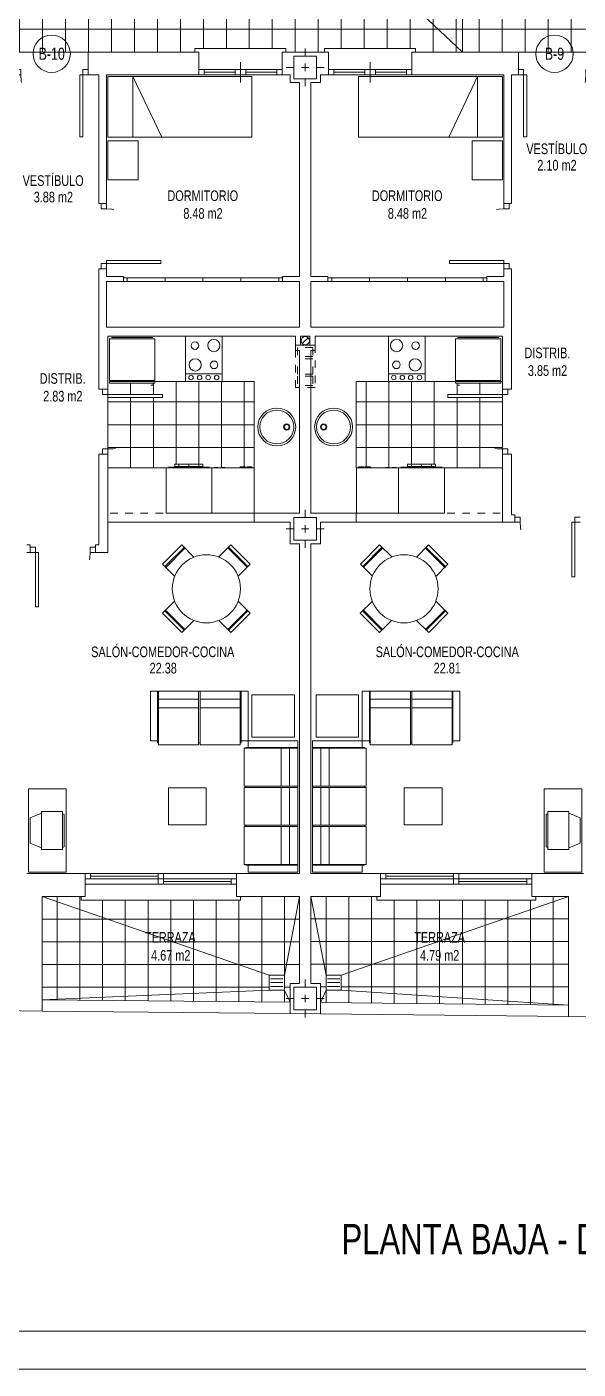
# Model space of a CAD drawing. Header units: millimetres. Extents: x 1426 to 1585, y -58 to 4.
# Drawn here: x 1459.46 to 1466.74, y -57.73 to -40 of the extents above; entities that cross this region are included whole.
import ezdxf
from ezdxf.enums import TextEntityAlignment as Align

# ---------------------------------------------------------------- set-up
doc = ezdxf.new("R2010")
doc.units = ezdxf.units.MM
doc.header["$LTSCALE"] = 0.35
for name, pattern in [('DASHDOT', [1, 0.5, -0.25, 0, -0.25]), ('HIDDEN', [0.375, 0.25, -0.125]), ('PUNTOS', [6.35, 0, -6.35])]:
    doc.linetypes.add(name, pattern=pattern)
doc.layers.get('0').update_dxf_attribs({"color": 5, "lineweight": 0})
for name, color, linetype, lineweight in [('BAJANTES', 9, 'Continuous', 0), ('BARRIDO_PUERTA', 251, 'PUNTOS', 0), ('CARATULA', 7, 'Continuous', 0), ('CARPINTERIA', 4, 'Continuous', 0), ('COCINA', 7, 'Continuous', 0), ('ESCALERAS', 7, 'Continuous', 0), ('FORMATO', 7, 'Continuous', 0), ('GRAFISMOS', 8, 'DASHDOT', 0), ('MUEBLES', 7, 'Continuous', 0), ('MUROS', 1, 'Continuous', 0), ('OCULTO', 11, 'HIDDEN', 0), ('PENDIENTES', 250, 'Continuous', 0), ('PILARES', 7, 'Continuous', 0), ('SANITARIOS', 7, 'Continuous', 0), ('SOLERIA', 251, 'Continuous', 0), ('SUMIDEROS', 8, 'Continuous', 0), ('SUPERFICIES', 2, 'Continuous', 0), ('TEXTOS', 3, 'Continuous', 0)]:
    doc.layers.add(name, color=color, linetype=linetype, lineweight=lineweight)
doc.styles.add('SWIS721 Lt', font='swisscl.ttf')

# ---------------------------------------------------------------- blocks, each defined once
blk = doc.blocks.new('SHUNT 56x21 OCULTO')
at = {"layer": 'OCULTO'}
for p, q in [((0, 0.26), (0, 0)), ((0.56, 0.26), (0, 0.26)), ((0.15, 0.23), (0.03, 0.23)), ((0.03, 0.23), (0.03, 0.03)), ((0.15, 0.23), (0.15, 0.03)), ((0.18, 0.23), (0.18, 0.03)), ((0.18, 0.23), (0.38, 0.23)), ((0.38, 0.23), (0.38, 0.03)), ((0.53, 0.23), (0.41, 0.23)), ((0.41, 0.23), (0.41, 0.03)), ((0.53, 0.23), (0.53, 0.03)), ((0.56, 0.26), (0.56, 0)), ((0, 0), (0.56, 0)), ((0.15, 0.03), (0.03, 0.03)), ((0.18, 0.03), (0.38, 0.03)), ((0.53, 0.03), (0.41, 0.03))]:
    blk.add_line(p, q, dxfattribs=at)
blk = doc.blocks.new('PILAR 30x30')
at = {"layer": 'GRAFISMOS', "ltscale": 0.5}
for p, q in [((0, 0.25), (0, -0.25)), ((0.25, 0), (-0.25, 0))]:
    blk.add_line(p, q, dxfattribs=at)
at = {"layer": 'PILARES'}
blk.add_lwpolyline([(0.15, -0.15), (0.15, 0.15), (-0.15, 0.15), (-0.15, -0.15)], close=True, dxfattribs=at)
blk = doc.blocks.new('C LAVAVAJILLAS')
at = {"layer": 'SANITARIOS'}
for p, q in [((-0.278, -0.6), (-0.278, 0)), ((-0.278, 0), (0.278, 0)), ((0.278, -0.6), (0.278, 0)), ((0.278, -0.6), (-0.278, -0.6)), ((-0.248, -0.605), (-0.196, -0.605)), ((-0.159, -0.605), (-0.107, -0.605)), ((0.093, -0.605), (0.161, -0.605)), ((0.093, -0.615), (0.093, -0.605)), ((0.161, -0.615), (0.093, -0.615)), ((0.161, -0.615), (0.161, -0.605)), ((0.249, -0.605), (0.182, -0.605)), ((0.182, -0.615), (0.182, -0.605)), ((0.182, -0.615), (0.249, -0.615)), ((0.249, -0.615), (0.249, -0.605))]:
    blk.add_line(p, q, dxfattribs=at)
blk = doc.blocks.new('C LAVADORA')
at = {"layer": 'SANITARIOS'}
for p, q in [((-0.303, 0), (-0.303, -0.6)), ((-0.303, 0), (0.303, 0)), ((0.303, 0), (0.303, -0.6)), ((0.303, -0.6), (-0.303, -0.6)), ((0.272, -0.61), (-0.272, -0.61)), ((-0.187, -0.618), (0.184, -0.618)), ((-0.187, -0.648), (-0.187, -0.618)), ((0.184, -0.648), (-0.187, -0.648)), ((-0.134, -0.618), (-0.134, -0.648)), ((0, -0.618), (0, -0.648)), ((0.131, -0.648), (0.131, -0.618)), ((0.184, -0.618), (0.184, -0.648))]:
    blk.add_line(p, q, dxfattribs=at)
blk.add_lwpolyline([(0.184, -0.648), (-0.187, -0.648), (-0.187, -0.618), (0.184, -0.618), (0.184, -0.648)], dxfattribs=at)
blk = doc.blocks.new('C FRIGORIFICO')
at = {"layer": 'COCINA'}
for p, q in [((0.62, -0.036), (0.02, -0.036)), ((0.02, -0.036), (0.02, -0.586)), ((0.592, -0.017), (0.049, -0.017)), ((0.62, -0.586), (0.62, -0.036)), ((0.02, -0.586), (0.62, -0.586)), ((0.62, -0.6), (0.02, -0.6)), ((0.02, -0.6), (0.02, -0.623)), ((0.02, -0.623), (0.62, -0.623)), ((0.597, -0.647), (0.567, -0.647)), ((0.597, -0.623), (0.597, -0.647)), ((0.62, -0.623), (0.62, -0.6))]:
    blk.add_line(p, q, dxfattribs=at)
blk = doc.blocks.new('C FREGADERO1')
at = {"layer": 'SANITARIOS'}
for centre, radius in [((0, -0.3), 0.25), ((0, -0.3), 0.224), ((0, -0.169), 0.0423), ((0, -0.169), 0.0315)]:
    blk.add_circle(centre, radius, dxfattribs=at)
blk = doc.blocks.new('C COCINA')
at = {"layer": 'COCINA'}
blk.add_line((0.242, -0.499), (-0.242, -0.499), dxfattribs=at)
blk.add_lwpolyline([(0.242, -0.6), (-0.242, -0.6), (-0.242, 0), (0.242, 0)], close=True, dxfattribs=at)
for centre, radius in [((-0.117, -0.124), 0.0504), ((0.133, -0.125), 0.0808), ((-0.113, -0.38), 0.0808), ((0.136, -0.379), 0.0504), ((-0.168, -0.547), 0.0297), ((-0.053, -0.547), 0.0297), ((0.058, -0.547), 0.0297), ((0.171, -0.547), 0.0297)]:
    blk.add_circle(centre, radius, dxfattribs=at)
blk = doc.blocks.new('M MESA o90')
at = {"layer": 'MUEBLES'}
for p, q in [((-0.18, 0.412), (-0.18, 0.638)), ((-0.18, 0.638), (0.18, 0.638)), ((-0.18, 0.58), (-0.18, 0.594)), ((-0.18, 0.594), (0.18, 0.594)), ((0.18, 0.58), (-0.18, 0.58)), ((0.18, 0.638), (0.18, 0.412)), ((-0.638, -0.178), (-0.638, 0.182)), ((-0.638, 0.182), (-0.412, 0.182)), ((-0.594, -0.178), (-0.594, 0.182)), ((-0.58, 0.182), (-0.58, -0.178)), ((0.638, 0.182), (0.412, 0.182)), ((0.58, 0.182), (0.58, -0.178)), ((0.594, -0.178), (0.594, 0.182)), ((0.638, -0.178), (0.638, 0.182)), ((-0.412, -0.178), (-0.638, -0.178)), ((-0.58, -0.178), (-0.594, -0.178)), ((0.412, -0.178), (0.638, -0.178)), ((0.58, -0.178), (0.594, -0.178)), ((-0.18, -0.638), (-0.18, -0.412)), ((0.18, -0.412), (0.18, -0.638)), ((-0.18, -0.58), (0.18, -0.58)), ((0.18, -0.594), (-0.18, -0.594)), ((0.18, -0.638), (-0.18, -0.638)), ((0.18, -0.58), (0.18, -0.594))]:
    blk.add_line(p, q, dxfattribs=at)
blk.add_circle((0, 0), 0.45, dxfattribs=at)
blk = doc.blocks.new('A$C7B596D43')
at = {"layer": 'MUEBLES'}
for p, q in [((0, 1.499), (0, 1.9)), ((0.516, 1.9), (0, 1.9)), ((0.516, 1.499), (0.516, 1.9)), ((0.564, 1.499), (0.564, 1.9)), ((1.364, 1.9), (0.564, 1.9)), ((1.364, 0), (1.364, 1.9)), ((0, 1.499), (0.516, 1.499)), ((1.364, 1.57), (0.564, 1.57)), ((0.564, 1.19), (1.364, 1.57)), ((0.564, 1.499), (0.564, 0)), ((0.564, 0), (1.364, 0))]:
    blk.add_line(p, q, dxfattribs=at)
blk = doc.blocks.new('bajante')
at = {"layer": 'BAJANTES'}
blk.add_line((-0.039, -0.039), (0.039, 0.039), dxfattribs=at)
blk.add_circle((0, 0), 0.055, dxfattribs=at)
blk = doc.blocks.new('PSO_012A')
at = {"color": 0, "linetype": 'ByBlock'}
for p, q in [((0.681, 0), (-0.681, 0)), ((-0.681, 0), (-0.681, -0.602)), ((-0.581, -0.625), (-0.581, 0)), ((-0.57, 0), (-0.57, -0.652)), ((-0.01, -0.652), (-0.01, 0)), ((0.01, -0.652), (0.01, 0)), ((0.57, 0), (0.57, -0.652)), ((0.581, 0), (0.581, -0.625)), ((0.681, -0.602), (0.681, 0)), ((-0.57, -0.099), (-0.01, -0.099)), ((0.01, -0.099), (0.57, -0.099)), ((-0.01, -0.202), (-0.57, -0.202)), ((0.01, -0.202), (0.57, -0.202)), ((-0.681, -0.602), (-0.581, -0.602)), ((-0.581, -0.625), (-0.574, -0.625)), ((-0.01, -0.625), (0.01, -0.625)), ((0.581, -0.625), (0.57, -0.625)), ((0.581, -0.602), (0.681, -0.602)), ((-0.57, -0.652), (-0.01, -0.652)), ((0.57, -0.652), (0.01, -0.652))]:
    blk.add_line(p, q, dxfattribs=at)
blk = doc.blocks.new('PSO_013A')
at = {"color": 0, "linetype": 'ByBlock'}
for p, q in [((-0.972, -0.602), (-0.972, 0)), ((-0.972, 0), (0.972, 0)), ((-0.873, 0), (-0.873, -0.602)), ((-0.862, -0.652), (-0.862, 0)), ((-0.301, -0.652), (-0.301, 0)), ((-0.282, -0.652), (-0.282, 0)), ((0.278, 0), (0.278, -0.652)), ((0.297, -0.652), (0.297, 0)), ((0.858, 0), (0.858, -0.652)), ((0.869, -0.602), (0.869, 0)), ((0.972, 0), (0.972, -0.602)), ((-0.301, -0.103), (-0.862, -0.103)), ((0.278, -0.103), (-0.282, -0.103)), ((0.858, -0.103), (0.297, -0.103)), ((-0.862, -0.202), (-0.301, -0.202)), ((-0.282, -0.202), (0.278, -0.202)), ((0.297, -0.202), (0.858, -0.202)), ((-0.873, -0.602), (-0.972, -0.602)), ((-0.873, -0.629), (-0.873, -0.606)), ((-0.873, -0.629), (-0.862, -0.629)), ((-0.282, -0.629), (-0.301, -0.629)), ((0.278, -0.629), (0.297, -0.629)), ((0.854, -0.629), (0.869, -0.629)), ((0.972, -0.602), (0.869, -0.602)), ((0.869, -0.629), (0.869, -0.606)), ((-0.301, -0.652), (-0.862, -0.652)), ((0.278, -0.652), (-0.282, -0.652)), ((0.858, -0.652), (0.297, -0.652))]:
    blk.add_line(p, q, dxfattribs=at)
blk = doc.blocks.new('SUMIDERO')
at = {"layer": 'SUMIDEROS'}
for p, q in [((0.1, 0.1), (-0.1, 0.1)), ((-0.1, -0.1), (-0.1, 0.1)), ((0.081, 0.052), (-0.081, 0.052)), ((0.081, 0), (-0.081, 0)), ((0.1, -0.1), (0.1, 0.1)), ((-0.1, -0.1), (0.1, -0.1)), ((0.081, -0.052), (-0.081, -0.052))]:
    blk.add_line(p, q, dxfattribs=at)
blk = doc.blocks.new('M TV')
at = {"layer": 'MUEBLES'}
for p, q in [((-0.252, -0.172), (-0.252, -0.45)), ((0.252, -0.172), (-0.252, -0.172)), ((-0.23, -0.172), (-0.168, -0.023)), ((0.168, -0.023), (-0.168, -0.023)), ((0.23, -0.172), (0.168, -0.023)), ((0.252, -0.45), (0.252, -0.172)), ((0.252, -0.45), (-0.252, -0.45)), ((0.205, -0.474), (-0.209, -0.474)), ((0.215, -0.45), (0.215, -0.464))]:
    blk.add_line(p, q, dxfattribs=at)
blk.add_lwpolyline([(-0.219, -0.464), (-0.219, -0.45)], dxfattribs=at)
for centre, start, end in [((-0.209, -0.464), 180, 270), ((0.205, -0.464), 270, 0)]:
    blk.add_arc(centre, 0.0101, start, end, dxfattribs=at)
blk = doc.blocks.new('C P072')
at = {"layer": 'BARRIDO_PUERTA'}
blk.add_arc((0.068, -0.001), 0.722, 0.0689, 86.658, dxfattribs=at)
at = {"layer": 'CARPINTERIA'}
for p, q in [((0.07, 0.72), (0.11, 0.72)), ((0.07, 0), (0.07, 0.72)), ((0.11, 0.72), (0.11, 0)), ((0, 0), (0.07, 0)), ((0.11, 0), (0.07, 0)), ((0.07, 0), (0.07, -0.07)), ((0.79, 0), (0.79, -0.07)), ((0.86, 0), (0.79, 0)), ((0.07, -0.07), (0, -0.07)), ((0.79, -0.07), (0.86, -0.07))]:
    blk.add_line(p, q, dxfattribs=at)
blk = doc.blocks.new('C VC200')
at = {"layer": 'CARPINTERIA'}
for p, q in [((2, 0), (0, 0)), ((0.07, 0), (0.07, -0.07)), ((0.965, 0), (0.965, -0.14)), ((1.035, 0), (1.035, -0.14)), ((2, -0.07), (0, -0.07)), ((2, -0.14), (0, -0.14)), ((0.965, -0.035), (0.07, -0.035)), ((1.93, -0.105), (1.035, -0.105)), ((1.93, -0.07), (1.93, -0.14)), ((-0.05, -0.35), (-0.05, -0.3)), ((2.05, -0.35), (-0.05, -0.35)), ((2.05, -0.3), (2.05, -0.35))]:
    blk.add_line(p, q, dxfattribs=at)
blk = doc.blocks.new('C P082')
at = {"layer": 'BARRIDO_PUERTA'}
blk.add_arc((0.07, 0), 0.82, 0, 87.204, dxfattribs=at)
at = {"layer": 'CARPINTERIA'}
for p, q in [((0.07, 0.819), (0.11, 0.819)), ((0.07, 0), (0.07, 0.819)), ((0.11, 0.819), (0.11, 0)), ((0, 0), (0.07, 0)), ((0.11, 0), (0.07, 0)), ((0.07, 0), (0.07, -0.07)), ((0.89, 0), (0.89, -0.07)), ((0.96, 0), (0.89, 0)), ((0.07, -0.07), (0, -0.07)), ((0.89, -0.07), (0.96, -0.07))]:
    blk.add_line(p, q, dxfattribs=at)
blk = doc.blocks.new('ARMARIO 4H')
at = {"layer": 'CARPINTERIA'}
for p, q in [((0, 0.05), (2.1, 0.05)), ((0, 0), (2.1, 0)), ((0.05, 0.05), (0.05, 0)), ((0.55, 0.05), (0.55, 0)), ((1.05, 0.05), (1.05, 0)), ((1.55, 0.05), (1.55, 0)), ((2.05, 0.05), (2.05, 0))]:
    blk.add_line(p, q, dxfattribs=at)
blk = doc.blocks.new('A$C26967853')
at = {"layer": 'CARPINTERIA'}
for p, q in [((1.2, 0.45), (0, 0.45)), ((0, 0.45), (0, 0.4)), ((1.2, 0.4), (1.2, 0.45)), ((0.6, 0.27), (0.6, 0)), ((0.6, 0.17), (0.05, 0.17)), ((0.6, 0.1), (0.05, 0.1)), ((0.12, 0.1), (0.12, 0.17)), ((0.53, 0.135), (0.12, 0.135)), ((0.53, 0.1), (0.53, 0.17)), ((1.15, 0.17), (0.6, 0.17)), ((1.15, 0.1), (0.6, 0.1)), ((0.67, 0.1), (0.67, 0.17)), ((1.08, 0.135), (0.67, 0.135)), ((1.08, 0.1), (1.08, 0.17))]:
    blk.add_line(p, q, dxfattribs=at)

msp = doc.modelspace()

# ---------------------------------------------------------------- hatches: boundary and pattern name
at = {"layer": 'SOLERIA'}
h = msp.add_hatch(dxfattribs=at)
h.set_pattern_fill('ANSI37', color=256, scale=2.4267, angle=45, style=0)
h.set_pattern_definition([(90, (1449.35593, -40.63548), (-0.3033375, 6e-17), []), (180, (1449.35593, -40.63548), (-6e-17, -0.3033375), [])])
h.paths.add_polyline_path([(1434.543, -39.135), (1439.912, -39.135), (1439.912, -38.585), (1440.312, -38.585), (1440.312, -36.485), (1443.912, -36.485), (1443.912, -37.945), (1445.962, -37.945), (1445.962, -36.085), (1447.612, -36.085), (1447.612, -36.485), (1453.419, -36.485), (1453.419, -36.085), (1453.589, -36.085), (1453.589, -36.575), (1453.629, -36.575), (1453.629, -36.085), (1454.799, -36.085), (1454.799, -36.575), (1454.839, -36.575), (1454.839, -36.085), (1455.689, -36.085), (1455.689, -36.485), (1457.963, -36.485), (1457.963, -38.585), (1459.513, -38.585), (1459.513, -39.045), (1460.613, -39.045), (1460.613, -36.485), (1464.213, -36.485), (1464.213, -38.585), (1464.613, -38.585), (1464.613, -39.135), (1468.525, -39.135), (1468.525, -40.335), (1468.285, -40.335), (1468.285, -40.285), (1467.385, -40.285), (1467.385, -40.335), (1464.593, -40.335), (1464.593, -40.285), (1463.393, -40.285), (1463.393, -40.335), (1462.882, -40.335), (1462.882, -40.285), (1461.682, -40.285), (1461.682, -40.335), (1457.536, -40.335), (1457.536, -40.285), (1456.336, -40.285), (1456.336, -40.335), (1453.718, -40.335), (1453.718, -40.285), (1452.518, -40.285), (1452.518, -40.335), (1452.007, -40.335), (1452.007, -40.285), (1450.807, -40.285), (1450.807, -40.335), (1450.212, -40.335), (1450.212, -40.565), (1450.142, -40.565), (1450.142, -40.635), (1448.57, -40.635), (1448.57, -40.565), (1448.5, -40.565), (1448.5, -40.335), (1448.188, -40.335), (1448.188, -40.285), (1446.988, -40.285), (1446.988, -40.335), (1442.842, -40.335), (1442.842, -40.285), (1441.642, -40.285), (1441.642, -40.335), (1441.132, -40.335), (1441.132, -40.285), (1439.932, -40.285), (1439.932, -40.335), (1437.14, -40.335), (1437.14, -40.285), (1436.24, -40.285), (1436.24, -40.335), (1434.543, -40.335)])
h.paths.add_polyline_path([(1448.562, -37.135), (1455.963, -37.135), (1455.963, -38.685), (1448.562, -38.685)], flags=16)
h.paths.add_polyline_path([(1441.212, -37.135), (1442.912, -37.135), (1442.912, -38.535), (1441.212, -38.535)], flags=16)
h.paths.add_polyline_path([(1461.613, -37.135), (1463.313, -37.135), (1463.313, -38.535), (1461.613, -38.535)], flags=16)
h = msp.add_hatch(dxfattribs=at)
h.set_pattern_fill('ANSI37', color=256, scale=2.4, angle=45, style=0)
h.set_pattern_definition([(90, (1460.53307, -45.25464), (-0.3, 6e-17), []), (180, (1460.53307, -45.25464), (-6e-17, -0.3), [])])
h.paths.add_polyline_path([(1462.462, -44.685), (1461.153, -44.685), (1461.153, -44.708), (1460.553, -44.708), (1460.553, -44.685), (1460.533, -44.685), (1460.533, -44.785), (1460.533, -44.785), (1460.533, -44.855), (1461.253, -44.855), (1461.253, -44.895, -0.396883), (1460.533, -45.575), (1460.533, -45.645), (1460.533, -45.645), (1460.533, -45.824), (1462.462, -45.824)])
h.paths.add_polyline_path([(1461.787, -45.776), (1461.787, -45.806), (1461.416, -45.806), (1461.416, -45.776)], flags=16)
h.paths.add_polyline_path([(1462.277, -45.809), (1462.344, -45.809), (1462.344, -45.818), (1462.277, -45.818)], flags=16)
h.paths.add_polyline_path([(1462.366, -45.809), (1462.433, -45.809), (1462.433, -45.818), (1462.366, -45.818)], flags=16)
h.paths.add_polyline_path([(1461.253, -44.895), (1460.533, -44.895), (1460.533, -45.575, 0.396883)], flags=17)
h = msp.add_hatch(dxfattribs=at)
h.set_pattern_fill('ANSI37', color=256, scale=2.4, angle=45, style=0)
h.set_pattern_definition([(90, (1465.74146, -45.25464), (0.3, 6e-17), []), (7e-15, (1465.74146, -45.25464), (6e-17, -0.3), [])])
h.paths.add_polyline_path([(1463.812, -44.685), (1465.122, -44.685), (1465.122, -44.708), (1465.722, -44.708), (1465.722, -44.685), (1465.741, -44.685), (1465.741, -44.785), (1465.741, -44.785), (1465.741, -44.855), (1465.021, -44.855), (1465.021, -44.895, 0.396883), (1465.741, -45.575), (1465.741, -45.645), (1465.741, -45.645), (1465.741, -45.824), (1463.812, -45.824)])
h.paths.add_polyline_path([(1464.488, -45.776), (1464.488, -45.806), (1464.858, -45.806), (1464.858, -45.776)], flags=16)
h.paths.add_polyline_path([(1463.998, -45.809), (1463.93, -45.809), (1463.93, -45.818), (1463.998, -45.818)], flags=16)
h.paths.add_polyline_path([(1463.909, -45.809), (1463.842, -45.809), (1463.842, -45.818), (1463.909, -45.818)], flags=16)
h.paths.add_polyline_path([(1465.021, -44.895), (1465.741, -44.895), (1465.741, -45.575, -0.396883)], flags=17)
at = {"layer": 'SOLERIA', "linetype": 'Continuous'}
h = msp.add_hatch(dxfattribs=at)
h.set_pattern_fill('ANSI37', color=256, scale=2.4, angle=45, style=0)
h.set_pattern_definition([(90, (1461.36267, -51.48546), (-0.3, 6e-17), []), (180, (1461.36267, -51.48546), (-6e-17, -0.3), [])])
h.paths.add_polyline_path([(1462.937, -52.634), (1463.062, -52.634), (1463.062, -51.485), (1462.862, -52.524), (1462.862, -52.724), (1462.662, -52.724), (1459.663, -52.85), (1462.937, -52.883)])
h.paths.add_polyline_path([(1462.662, -52.524), (1459.663, -51.485), (1459.663, -52.85), (1462.662, -52.724)])
h.paths.add_polyline_path([(1463.062, -51.485), (1463.062, -51.485), (1462.282, -51.485), (1462.282, -51.535), (1461.197, -51.535), (1461.197, -52.017), (1462.662, -52.524), (1462.862, -52.524)])
h.paths.add_polyline_path([(1461.197, -51.535), (1460.182, -51.535), (1460.182, -51.485), (1459.663, -51.485), (1461.197, -52.017)])
h = msp.add_hatch(dxfattribs=at)
h.set_pattern_fill('ANSI37', color=256, scale=2.4, angle=45, style=0)
h.set_pattern_definition([(90, (1464.91188, -51.4806), (-0.3, 6e-17), []), (180, (1464.91188, -51.4806), (-6e-17, -0.3), [])])
h.paths.add_polyline_path([(1466.611, -51.485), (1466.181, -51.485), (1466.181, -51.535), (1464.081, -51.535), (1464.081, -51.485), (1463.212, -51.485), (1463.412, -52.524), (1463.612, -52.524)])
h.paths.add_polyline_path([(1466.611, -51.485), (1463.612, -52.524), (1463.612, -52.724), (1466.611, -52.92)])
h.paths.add_polyline_path([(1463.612, -52.724), (1463.412, -52.724), (1463.337, -52.887), (1466.611, -52.92)])
h.paths.add_polyline_path([(1463.212, -51.485), (1463.212, -52.634), (1463.337, -52.634), (1463.337, -52.834), (1463.362, -52.834), (1463.412, -52.724), (1463.412, -52.524)])

# ---------------------------------------------------------------- linework, layer by layer
at = {"layer": 'COCINA'}
for p, q in [((1460.553, -44.685), (1462.462, -44.685)), ((1462.462, -44.685), (1462.462, -45.824)), ((1463.812, -44.685), (1463.812, -45.824)), ((1465.741, -44.685), (1463.812, -44.685)), ((1460.533, -45.824), (1462.462, -45.824)), ((1461.3, -46.424), (1461.3, -45.824)), ((1465.741, -45.824), (1463.812, -45.824)), ((1464.974, -46.424), (1464.974, -45.824))]:
    msp.add_line(p, q, dxfattribs=at)
at = {"layer": 'ESCALERAS'}
for p, q in [((1463.077, -44.085), (1463.077, -44.205)), ((1463.197, -44.085), (1463.197, -44.205)), ((1463.197, -44.205), (1463.077, -44.205)), ((1463.077, -44.205), (1463.197, -44.205)), ((1462.462, -46.544), (1460.533, -46.544)), ((1463.812, -46.544), (1465.741, -46.544)), ((1459.663, -52.85), (1462.937, -52.883)), ((1459.663, -53), (1462.937, -53.033)), ((1463.337, -52.887), (1466.611, -52.92)), ((1463.337, -53.037), (1466.611, -53.07))]:
    msp.add_line(p, q, dxfattribs=at)
at = {"layer": 'ESCALERAS', "lineweight": 0}
for p, q in [((1463.077, -44.085), (1463.197, -44.085)), ((1463.197, -44.085), (1463.077, -44.085))]:
    msp.add_line(p, q, dxfattribs=at)
at = {"layer": 'FORMATO'}
msp.add_lwpolyline([(1478.459, -28.03), (1478.459, -57.73), (1425.959, -57.73), (1425.959, -28.03)], close=True, dxfattribs=at)
at = {"layer": 'FORMATO', "color": 1}
msp.add_lwpolyline([(1477.959, -28.53), (1477.959, -57.23), (1426.459, -57.23), (1426.459, -28.53)], close=True, dxfattribs=at)
at = {"layer": 'MUEBLES'}
for points in [[(1462.433, -49.382), (1462.433, -48.822), (1462.994, -48.822), (1462.994, -49.382)], [(1463.841, -49.382), (1463.841, -48.822), (1463.281, -48.822), (1463.281, -49.382)], [(1459.983, -50.065), (1459.483, -50.065), (1459.483, -51.165), (1459.983, -51.165)], [(1461.831, -50.051), (1461.331, -50.051), (1461.331, -50.542), (1461.831, -50.542)], [(1464.444, -50.051), (1464.944, -50.051), (1464.944, -50.542), (1464.444, -50.542)], [(1466.291, -50.065), (1466.791, -50.065), (1466.791, -51.165), (1466.291, -51.165)]]:
    msp.add_lwpolyline(points, close=True, dxfattribs=at)
at = {"layer": 'MUROS', "lineweight": 0}
for p, q in [((1460.274, -40.335), (1461.732, -40.335)), ((1462.832, -40.335), (1463.443, -40.335)), ((1464.543, -40.335), (1465.951, -40.335)), ((1460.363, -40.635), (1460.274, -40.635)), ((1460.413, -40.635), (1460.324, -40.635)), ((1460.413, -40.635), (1460.413, -42.335)), ((1461.732, -40.635), (1460.513, -40.635)), ((1460.513, -40.635), (1460.513, -42.335)), ((1462.937, -40.635), (1462.832, -40.635)), ((1463.062, -40.735), (1463.062, -43.295)), ((1463.212, -40.735), (1463.212, -43.295)), ((1463.337, -40.635), (1463.443, -40.635)), ((1464.543, -40.635), (1465.761, -40.635)), ((1465.761, -40.635), (1465.761, -42.335)), ((1465.861, -40.635), (1465.951, -40.635)), ((1465.861, -40.635), (1465.861, -42.335)), ((1460.413, -43.195), (1460.413, -44.785)), ((1460.513, -43.195), (1460.513, -43.295)), ((1465.761, -43.195), (1465.761, -43.295)), ((1465.861, -43.195), (1465.861, -44.785)), ((1460.738, -43.295), (1460.513, -43.295)), ((1460.738, -43.365), (1460.513, -43.365)), ((1460.513, -43.365), (1460.513, -43.965)), ((1460.738, -43.365), (1460.738, -43.295)), ((1462.838, -43.365), (1462.838, -43.295)), ((1462.838, -43.295), (1463.062, -43.295)), ((1462.838, -43.365), (1463.062, -43.365)), ((1463.062, -43.365), (1463.062, -43.965)), ((1463.437, -43.295), (1463.212, -43.295)), ((1463.437, -43.365), (1463.212, -43.365)), ((1463.212, -43.365), (1463.212, -43.965)), ((1463.437, -43.365), (1463.437, -43.295)), ((1465.537, -43.365), (1465.537, -43.295)), ((1465.537, -43.295), (1465.761, -43.295)), ((1465.537, -43.365), (1465.761, -43.365)), ((1465.761, -43.365), (1465.761, -43.965)), ((1460.513, -43.965), (1463.062, -43.965)), ((1465.761, -43.965), (1463.212, -43.965)), ((1460.533, -44.085), (1463.007, -44.085)), ((1460.533, -44.085), (1460.533, -44.785)), ((1465.741, -44.085), (1463.267, -44.085)), ((1465.741, -44.085), (1465.741, -44.785)), ((1463.062, -44.275), (1463.062, -46.424)), ((1463.212, -44.275), (1463.212, -46.424)), ((1460.413, -45.645), (1460.413, -46.842)), ((1460.533, -45.645), (1460.533, -46.942)), ((1465.741, -45.645), (1465.741, -46.544)), ((1465.861, -45.645), (1465.861, -46.444)), ((1462.462, -46.424), (1462.462, -46.544)), ((1462.462, -46.424), (1463.062, -46.424)), ((1463.812, -46.424), (1463.212, -46.424)), ((1463.812, -46.424), (1463.812, -46.544)), ((1465.861, -46.444), (1465.906, -46.444)), ((1465.906, -46.544), (1465.906, -46.444)), ((1462.462, -46.544), (1462.937, -46.544)), ((1463.812, -46.544), (1463.337, -46.544)), ((1459.463, -46.842), (1459.508, -46.842)), ((1459.463, -46.942), (1459.508, -46.942)), ((1459.508, -46.942), (1459.508, -46.842)), ((1460.368, -46.942), (1460.368, -46.842)), ((1460.413, -46.842), (1460.368, -46.842)), ((1463.062, -46.83), (1463.062, -51.185)), ((1463.212, -46.83), (1463.212, -51.185)), ((1459.663, -53), (1459.663, -51.485)), ((1466.611, -53.07), (1466.611, -51.485)), ((1459.663, -53), (1459.023, -52.994)), ((1467.248, -53.076), (1466.611, -53.07))]:
    msp.add_line(p, q, dxfattribs=at)
at = {"layer": 'MUROS'}
for p, q in [((1460.274, -40.635), (1460.274, -40.335)), ((1461.732, -40.635), (1461.732, -40.335)), ((1462.832, -40.635), (1462.832, -40.335)), ((1463.062, -40.335), (1462.937, -40.335)), ((1463.337, -40.335), (1463.212, -40.335)), ((1463.443, -40.635), (1463.443, -40.335)), ((1464.543, -40.635), (1464.543, -40.335)), ((1465.951, -40.635), (1465.951, -40.335)), ((1462.937, -40.735), (1462.937, -40.635)), ((1463.062, -40.735), (1462.937, -40.735)), ((1463.212, -40.735), (1463.337, -40.735)), ((1463.337, -40.735), (1463.337, -40.635)), ((1460.513, -42.335), (1460.413, -42.335)), ((1460.513, -42.335), (1460.413, -42.335)), ((1465.761, -42.335), (1465.861, -42.335)), ((1465.761, -42.335), (1465.861, -42.335)), ((1460.513, -43.195), (1460.413, -43.195)), ((1460.513, -43.195), (1460.413, -43.195)), ((1465.761, -43.195), (1465.861, -43.195)), ((1465.761, -43.195), (1465.861, -43.195)), ((1463.007, -44.275), (1463.007, -44.085)), ((1463.267, -44.275), (1463.267, -44.085)), ((1463.062, -44.275), (1463.007, -44.275)), ((1463.212, -44.275), (1463.267, -44.275)), ((1460.533, -44.785), (1460.413, -44.785)), ((1465.741, -44.785), (1465.861, -44.785)), ((1460.533, -45.645), (1460.413, -45.645)), ((1465.741, -45.645), (1465.861, -45.645)), ((1462.937, -46.83), (1462.937, -46.544)), ((1463.337, -46.83), (1463.337, -46.544)), ((1465.741, -46.544), (1465.906, -46.544)), ((1460.533, -46.942), (1460.368, -46.942)), ((1463.062, -46.83), (1462.937, -46.83)), ((1463.212, -46.83), (1463.337, -46.83)), ((1459.463, -51.185), (1460.232, -51.185)), ((1460.232, -51.185), (1460.232, -51.485)), ((1462.232, -51.185), (1463.062, -51.185)), ((1462.232, -51.185), (1462.232, -51.485)), ((1464.131, -51.185), (1463.212, -51.185)), ((1464.131, -51.185), (1464.131, -51.485)), ((1466.811, -51.185), (1466.131, -51.185)), ((1466.131, -51.185), (1466.131, -51.485)), ((1459.663, -51.485), (1460.232, -51.485)), ((1462.232, -51.485), (1463.062, -51.485)), ((1463.062, -51.485), (1463.062, -52.634)), ((1464.131, -51.485), (1463.212, -51.485)), ((1463.212, -51.485), (1463.212, -52.634)), ((1466.611, -51.485), (1466.131, -51.485))]:
    msp.add_line(p, q, dxfattribs=at)
msp.add_lwpolyline([(1463.212, -52.634), (1463.337, -52.634), (1463.337, -53.037), (1462.937, -53.034), (1462.937, -52.634), (1463.062, -52.634)], dxfattribs=at)
at = {"layer": 'OCULTO'}
for p, q in [((1462.462, -46.424), (1460.533, -46.424)), ((1463.812, -46.424), (1465.741, -46.424))]:
    msp.add_line(p, q, dxfattribs=at)
at = {"layer": 'PENDIENTES'}
for p, q in [((1463.313, -38.535), (1465.213, -40.335)), ((1465.213, -39.135), (1465.213, -40.335)), ((1459.663, -51.485), (1462.662, -52.524)), ((1462.862, -52.524), (1463.062, -51.485)), ((1463.412, -52.524), (1463.212, -51.485)), ((1466.611, -51.485), (1463.612, -52.524)), ((1462.662, -52.724), (1459.663, -52.85)), ((1462.862, -52.724), (1462.937, -52.883)), ((1463.337, -52.887), (1463.412, -52.724)), ((1463.612, -52.724), (1466.611, -52.92))]:
    msp.add_line(p, q, dxfattribs=at)
at = {"layer": 'SOLERIA'}
for p, q in [((1459.314, -40.335), (1460.274, -40.335)), ((1465.951, -40.335), (1466.911, -40.335)), ((1460.533, -44.785), (1460.533, -45.645)), ((1465.741, -44.785), (1465.741, -45.645))]:
    msp.add_line(p, q, dxfattribs=at)
at = {"layer": 'TEXTOS', "color": 7}
for centre in [(1459.791, -40.355), (1466.428, -40.355)]:
    msp.add_circle(centre, 0.246, dxfattribs=at)

# ---------------------------------------------------------------- block references
at = {"layer": 'BAJANTES', "xscale": -1, "rotation": 90}
msp.add_blockref('bajante', (1463.137, -44.145), dxfattribs=at)
at = {"layer": 'CARPINTERIA'}
for name, p in [('A$C26967853', (1461.682, -40.735)), ('ARMARIO 4H', (1460.738, -43.365)), ('ARMARIO 4H', (1463.437, -43.365)), ('C VC200', (1460.232, -51.185)), ('C VC200', (1464.131, -51.185))]:
    msp.add_blockref(name, p, dxfattribs=at)
at = {"layer": 'CARPINTERIA', "xscale": -1}
msp.add_blockref('A$C26967853', (1464.593, -40.735), dxfattribs=at)
at = {"layer": 'CARPINTERIA'}
for name, p, rotation in [('C P082', (1460.274, -40.635), 180.0000000000228), ('C P072', (1465.761, -43.195), 90), ('C P072', (1460.533, -44.785), 270), ('C P072', (1466.766, -46.544), 180)]:
    msp.add_blockref(name, p, dxfattribs=dict(at, rotation=rotation))
at = {"layer": 'CARPINTERIA', "xscale": -1}
for name, p, rotation in [('C P082', (1465.951, -40.635), 179.9999999999772), ('C P072', (1460.513, -43.195), 270), ('C P072', (1465.741, -44.785), 90), ('C P072', (1459.508, -46.942), 180)]:
    msp.add_blockref(name, p, dxfattribs=dict(at, rotation=rotation))
at = {"layer": 'COCINA'}
for name, p in [('C FRIGORIFICO', (1460.533, -44.085)), ('C COCINA', (1461.798, -44.085))]:
    msp.add_blockref(name, p, dxfattribs=at)
at = {"layer": 'COCINA', "xscale": -1}
for name, p in [('C COCINA', (1464.477, -44.085)), ('C FRIGORIFICO', (1465.741, -44.085))]:
    msp.add_blockref(name, p, dxfattribs=at)
at = {"layer": 'MUEBLES'}
for name, p, rotation in [('A$C7B596D43', (1462.433, -42.019), 90), ('M MESA o90', (1461.833, -47.422), 45.00000000000864), ('M TV', (1459.483, -50.615), 90)]:
    msp.add_blockref(name, p, dxfattribs=dict(at, rotation=rotation))
at = {"layer": 'MUEBLES', "xscale": -1}
for name, p, rotation in [('A$C7B596D43', (1463.841, -42.019), 270), ('M MESA o90', (1464.442, -47.422), 314.9999999999914), ('M TV', (1466.791, -50.615), 270)]:
    msp.add_blockref(name, p, dxfattribs=dict(at, rotation=rotation))
at = {"layer": 'MUEBLES', "yscale": 1.091629447774096, "zscale": 0.8895866038723401}
for p, xscale in [((1461.74, -48.773), -0.9477224144802676), ((1464.535, -48.773), 0.9477224144802676)]:
    msp.add_blockref('PSO_012A', p, dxfattribs=dict(at, xscale=xscale))
for p, xscale, rotation in [((1463.042, -50.298), 0.8921662729418358, 270), ((1463.232, -50.298), -0.8921662729418358, 90)]:
    msp.add_blockref('PSO_013A', p, dxfattribs=dict(at, xscale=xscale, rotation=rotation))
at = {"layer": 'OCULTO', "xscale": -1, "rotation": 270}
msp.add_blockref('SHUNT 56x21 OCULTO', (1463.007, -44.765), dxfattribs=at)
at = {"layer": 'PILARES'}
for p in [(1463.137, -40.535), (1463.137, -46.63), (1463.137, -52.834)]:
    msp.add_blockref('PILAR 30x30', p, dxfattribs=at)
at = {"layer": 'PILARES', "xscale": -1}
msp.add_blockref('PILAR 30x30', (1463.137, -46.63), dxfattribs=at)
at = {"layer": 'SANITARIOS', "xscale": -1}
for name, p, rotation in [('C FREGADERO1', (1463.062, -45.285), 270), ('C LAVADORA', (1461.603, -46.424), 180), ('C LAVAVAJILLAS', (1462.184, -46.424), 180)]:
    msp.add_blockref(name, p, dxfattribs=dict(at, rotation=rotation))
at = {"layer": 'SANITARIOS'}
for name, p, rotation in [('C FREGADERO1', (1463.212, -45.285), 90), ('C LAVAVAJILLAS', (1464.091, -46.424), 180), ('C LAVADORA', (1464.672, -46.424), 180)]:
    msp.add_blockref(name, p, dxfattribs=dict(at, rotation=rotation))
at = {"layer": 'SUMIDEROS'}
msp.add_blockref('SUMIDERO', (1462.762, -52.624), dxfattribs=at)
at = {"layer": 'SUMIDEROS', "xscale": -1}
msp.add_blockref('SUMIDERO', (1463.512, -52.624), dxfattribs=at)

# ---------------------------------------------------------------- texts
at = {"layer": 'CARATULA', "color": 7, "insert": (1461.358, -55.462), "char_height": 0.4, "width": 15.60134, "attachment_point": 1, "style": 'SWIS721 Lt'}
msp.add_mtext('\\pi2.2582;PLANTA BAJA - DISTRIBUCIÓN Y MOBILIARIO      {\\H0.75x;\\C4;ESCALA 1:100}      {\\H1.875x;\\C3;02}', dxfattribs=at)
at = {"layer": 'SUPERFICIES', "style": 'SWIS721 Lt'}
for s, p in [('2.10 m2', (1466.461, -41.757)), ('3.88 m2', (1459.813, -42.178)), ('8.48 m2', (1461.788, -42.394)), ('8.48 m2', (1464.487, -42.394)), ('3.85 m2', (1466.336, -44.47)), ('2.83 m2', (1459.938, -44.808)), ('22.38', (1461.263, -48.4)), ('22.81', (1465.012, -48.4)), ('4.67 m2', (1461.363, -52.194)), ('4.79 m2', (1464.912, -52.194))]:
    msp.add_text(s, height=0.14, dxfattribs=at).set_placement(p, align=Align.TOP_CENTER)
at = {"layer": 'TEXTOS', "color": 2, "style": 'SWIS721 Lt'}
for s, p in [('B-10', (1459.791, -40.355)), ('B-9', (1466.428, -40.355))]:
    msp.add_text(s, height=0.16, dxfattribs=at).set_placement(p, align=Align.MIDDLE)
at = {"layer": 'TEXTOS', "style": 'SWIS721 Lt'}
for s, p in [('VESTÍBULO', (1466.459, -41.593)), ('VESTÍBULO', (1459.81, -42.013)), ('DORMITORIO', (1461.785, -42.23)), ('DORMITORIO', (1464.484, -42.23)), ('DISTRIB.', (1466.334, -44.306)), ('DISTRIB.', (1459.935, -44.644)), ('SALÓN-COMEDOR-COCINA', (1461.257, -48.238)), ('SALÓN-COMEDOR-COCINA', (1465.012, -48.238)), ('TERRAZA', (1461.357, -52.026)), ('TERRAZA', (1464.912, -52.026))]:
    msp.add_text(s, height=0.14, dxfattribs=at).set_placement(p, align=Align.MIDDLE)

doc.saveas('drawing.dxf')
